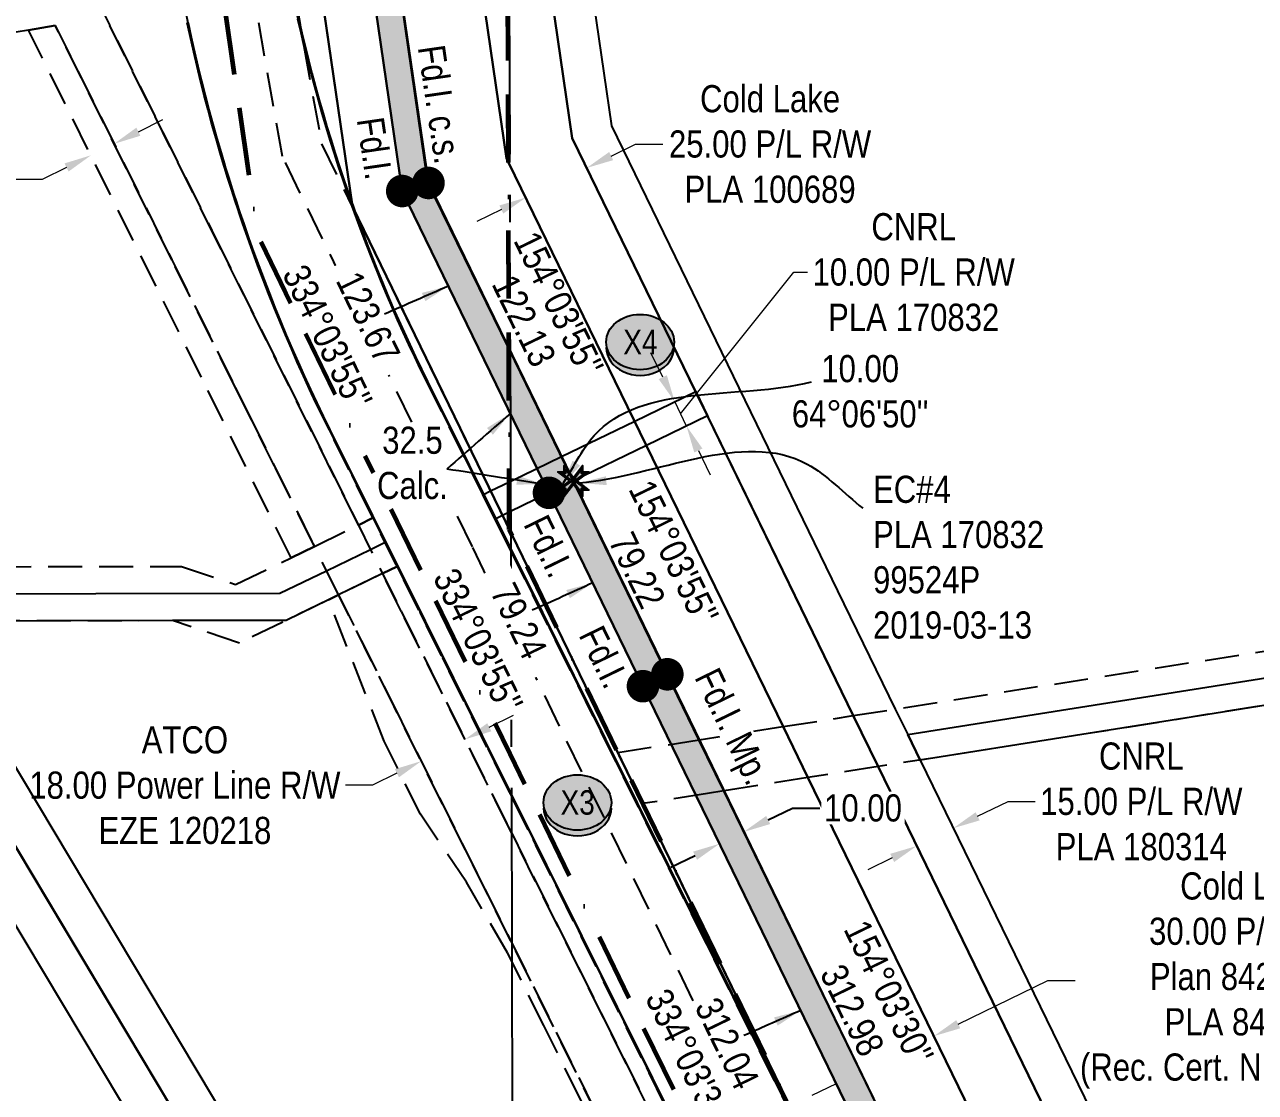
# Model space of a CAD drawing. Extents: x 506429 to 517084, y 6049655 to 6059669.
# Drawn here: x 512757.6 to 513210.8, y 6050886.6 to 6051279.8 of the extents above; entities that cross this region are included whole.
import ezdxf
from ezdxf.enums import TextEntityAlignment as Align

# ---------------------------------------------------------------- set-up
doc = ezdxf.new("R2010")
doc.units = 0
doc.header["$LTSCALE"] = 5
doc.header["$PDSIZE"] = 0.5
for name, pattern in [('BORDER', [17.5, 5, -2.5, 5, -2.5, 0, -2.5]), ('foc-ACCESSROAD', [3.75, 2.5, -1.25]), ('foc-FLOWLINE', [3.75, 2.5, -1.25]), ('foc-QUARTERLINE', [33, 25, -3, 2, -3])]:
    doc.linetypes.add(name, pattern=pattern)
doc.layers.get('Defpoints').update_dxf_attribs({"color": 9})
doc.layers.add('AS-BOUNDARY', color=7, linetype='BORDER', lineweight=60, true_color=0xcc33ff)
for name, color, linetype in [('C-RW', 13, 'Continuous'), ('F-AR', 190, 'foc-ACCESSROAD'), ('F-EZE', 190, 'foc-FLOWLINE'), ('F-RW', 190, 'Continuous'), ('F-VCE', 190, 'foc-FLOWLINE'), ('L-BD', 7, 'Continuous'), ('L-BD1', 253, 'Continuous'), ('L-MON', 1, 'Continuous'), ('L-SECQ', 8, 'foc-QUARTERLINE'), ('L-TITLEDB', 4, 'Continuous'), ('L-TITLEDB-T', 4, 'Continuous'), ('P-CROSSINGS', 250, 'Continuous'), ('P-IOP1-H', 21, 'Continuous'), ('P-PROPOSED', 10, 'Continuous'), ('P-PROPOSED-H', 21, 'Continuous'), ('P-TXT', 4, 'Continuous')]:
    doc.layers.add(name, color=color, linetype=linetype)
doc.layers.add('F-RW-T', color=190, linetype='Continuous', lineweight=9)
doc.layers.add('Z-POINTNUMBER', color=215, linetype='Continuous', plot=False)
doc.styles.add('80CG', font='ARIALN.TTF', dxfattribs={"height": 10})
doc.styles.add('80L', font='ARIALN.TTF', dxfattribs={"height": 10})
doc.styles.add('Crossing', font='ARIALN.TTF', dxfattribs={"height": 10})
doc.dimstyles.new('Compass 5 000', dxfattribs={"dimscale": 5, "dimtxt": 9, "dimasz": 2, "dimexe": 0.2, "dimexo": 0.0625, "dimgap": 0.5, "dimtad": 0, "dimtih": 1, "dimtoh": 1, "dimzin": 0, "dimdsep": 46, "dimtxsty": '80CG', "dimcen": 0.1, "dimse1": 1, "dimse2": 1, "dimclrd": 256, "dimclrt": 256, "dimaunit": 1, "dimadec": 4, "dimazin": 0, "dimtfac": 0.06, "dimtofl": 0, "dimtmove": 0, "dimatfit": 1, "dimfxl": 0.2, "dimtolj": 1, "dimtzin": 0, "dimlwd": -1, "dimarcsym": 0})

# ---------------------------------------------------------------- blocks, each defined once
blk = doc.blocks.new('fdia')
at = {"color": 255, "const_width": 1}
blk.add_lwpolyline([(-0.5, 0, 1), (0.5, 0, 1)], format="xyb", close=True, dxfattribs=at)
blk = doc.blocks.new('Fdiaa')
blk.add_blockref('fdia', (0, 0))
blk = doc.blocks.new('fdib')
at = {"color": 1, "const_width": 1.6}
blk.add_lwpolyline([(-0.4, 0, 1), (0.4, 0, 1)], format="xyb", close=True, dxfattribs=at)
at = {"color": 1}
blk.add_circle((0, 0), 0.8, dxfattribs=at)
blk = doc.blocks.new('Fdibb')
blk.add_blockref('fdib', (0, 0))
blk = doc.blocks.new('fdicc')
for name in ['Fdibb', 'Fdiaa']:
    blk.add_blockref(name, (0, 0))
blk = doc.blocks.new('FDI')
blk.add_blockref('fdicc', (0, 0))
blk = doc.blocks.new('*D896')
at = {"layer": 'Defpoints', "color": 0, "transparency": 16777216}
for p in [(512907.55, 6051041.08), (512891.45, 6051033.07), (512903.63, 6051008.59)]:
    blk.add_point(p, dxfattribs=at)
at = {"layer": 'F-RW-T', "transparency": 16777216}
for p, q in [((512928.68, 6051021.06), (512937.63, 6051025.51)), ((512894.68, 6051004.13), (512885.72, 6050999.68)), ((512885.72, 6050999.68), (512875.72, 6050999.68))]:
    blk.add_line(p, q, dxfattribs=at)
for points in [[(512927.94, 6051022.55), (512929.42, 6051019.56), (512919.73, 6051016.6)], [(512893.93, 6051005.63), (512895.42, 6051002.64), (512903.63, 6051008.59)]]:
    blk.add_solid(points, dxfattribs=at)
at = {"layer": 'F-RW-T', "transparency": 16777216, "insert": (512816.58, 6050999.68), "char_height": 10, "attachment_point": 5, "style": '80CG'}
blk.add_mtext('\\A1;ATCO\\P18.00 Power Line R/W\\PEZE 120218', dxfattribs=at)
blk = doc.blocks.new('*D902')
at = {"layer": 'Defpoints', "color": 0, "transparency": 16777216}
for p in [(513073.77, 6050810.92), (513091.79, 6050773.93), (513078.32, 6050767.37)]:
    blk.add_point(p, dxfattribs=at)
at = {"layer": 'F-RW-T', "transparency": 16777216}
for p, q in [((513082.76, 6050815.3), (513164.5, 6050855.11)), ((513164.5, 6050855.11), (513174.5, 6050855.11)), ((513051.31, 6050799.98), (513042.32, 6050795.61))]:
    blk.add_line(p, q, dxfattribs=at)
for points in [[(513082.03, 6050816.8), (513083.49, 6050813.8), (513073.77, 6050810.92)], [(513050.58, 6050801.48), (513052.04, 6050798.49), (513060.3, 6050804.36)]]:
    blk.add_solid(points, dxfattribs=at)
at = {"layer": 'F-RW-T', "transparency": 16777216, "insert": (513233.64, 6050855.11), "char_height": 10, "attachment_point": 5, "style": '80CG'}
blk.add_mtext('\\A1;ATCO\\P15.00 Power Line R/W\\PEZE 960063', dxfattribs=at)
blk = doc.blocks.new('*D909')
at = {"layer": 'Defpoints', "color": 0, "transparency": 16777216}
for p in [(512964.57, 6051226.99), (512973.04, 6051209.57), (512950.59, 6051198.65)]:
    blk.add_point(p, dxfattribs=at)
at = {"layer": 'F-RW-T', "transparency": 16777216}
for p, q in [((512973.56, 6051231.36), (512982.55, 6051235.74)), ((512982.55, 6051235.74), (512992.55, 6051235.74)), ((512933.12, 6051211.68), (512924.13, 6051207.31))]:
    blk.add_line(p, q, dxfattribs=at)
for points in [[(512972.83, 6051232.86), (512974.29, 6051229.86), (512964.57, 6051226.99)], [(512932.39, 6051213.18), (512933.85, 6051210.19), (512942.11, 6051216.06)]]:
    blk.add_solid(points, dxfattribs=at)
at = {"layer": 'F-RW-T', "transparency": 16777216, "insert": (513032.09, 6051235.74), "char_height": 10, "attachment_point": 5, "style": '80CG'}
blk.add_mtext('\\A1;Cold Lake\\P25.00 P/L R/W\\PPLA 100689', dxfattribs=at)
blk = doc.blocks.new('*D915')
at = {"layer": 'Defpoints', "color": 0, "transparency": 16777216}
for p in [(513087.84, 6050916.69), (513092.39, 6050907.34), (513060.88, 6050903.56)]:
    blk.add_point(p, dxfattribs=at)
at = {"layer": 'F-RW-T', "transparency": 16777216}
for p, q in [((513101.38, 6050911.72), (513134.39, 6050927.79)), ((513134.39, 6050927.79), (513144.39, 6050927.79)), ((513056.44, 6050889.83), (513047.45, 6050885.46))]:
    blk.add_line(p, q, dxfattribs=at)
for points in [[(513100.65, 6050913.21), (513102.11, 6050910.22), (513092.39, 6050907.34)], [(513055.71, 6050891.33), (513057.17, 6050888.33), (513065.43, 6050894.21)]]:
    blk.add_solid(points, dxfattribs=at)
at = {"layer": 'F-RW-T', "transparency": 16777216, "insert": (513208.9, 6050927.79), "char_height": 10, "attachment_point": 5, "style": '80CG'}
blk.add_mtext('\\A1;Cold Lake\\P30.00 P/L R/W\\PPlan 842 2500 \\PPLA 840514\\P(Rec. Cert. NES-91-150)', dxfattribs=at)
blk = doc.blocks.new('*D925')
at = {"layer": 'Defpoints', "color": 0, "transparency": 16777216}
for p in [(513036.6, 6051113.22), (513023.12, 6051106.66), (513099.53, 6050983.89)]:
    blk.add_point(p, dxfattribs=at)
at = {"layer": 'F-RW-T', "transparency": 16777216}
for p, q in [((513108.52, 6050988.27), (513119.71, 6050993.71)), ((513119.71, 6050993.71), (513129.71, 6050993.71)), ((513077.06, 6050972.96), (513068.07, 6050968.58))]:
    blk.add_line(p, q, dxfattribs=at)
for points in [[(513107.79, 6050989.76), (513109.25, 6050986.77), (513099.53, 6050983.89)], [(513076.33, 6050974.46), (513077.79, 6050971.46), (513086.05, 6050977.33)]]:
    blk.add_solid(points, dxfattribs=at)
at = {"layer": 'F-RW-T', "transparency": 16777216, "insert": (513168.79, 6050993.71), "char_height": 10, "attachment_point": 5, "style": '80CG'}
blk.add_mtext('\\A1;CNRL\\P15.00 P/L R/W\\PPLA 180314', dxfattribs=at)
blk = doc.blocks.new('*D944')
at = {"layer": 'Defpoints', "color": 0, "transparency": 16777216}
for p in [(512994.47, 6051139.75), (512996.95, 6051140.95), (512998.84, 6051130.76)]:
    blk.add_point(p, dxfattribs=at)
at = {"layer": 'F-RW-T', "transparency": 16777216}
for p, q in [((512999.13, 6051136.45), (513040.88, 6051188.6)), ((513040.88, 6051188.6), (513045.88, 6051188.6)), ((512992.58, 6051149.94), (512988.21, 6051158.94)), ((513001.31, 6051131.96), (512996.95, 6051140.95)), ((513005.67, 6051122.96), (513010.04, 6051113.97))]:
    blk.add_line(p, q, dxfattribs=at)
for points in [[(512994.08, 6051150.67), (512991.08, 6051149.22), (512996.95, 6051140.95)], [(513007.17, 6051123.69), (513004.17, 6051122.24), (513001.31, 6051131.96)]]:
    blk.add_solid(points, dxfattribs=at)
at = {"layer": 'F-RW-T', "transparency": 16777216, "insert": (513084.97, 6051188.6), "char_height": 10, "attachment_point": 5, "style": '80CG'}
blk.add_mtext('\\A1;CNRL\\P10.00 P/L R/W\\PPLA 170832', dxfattribs=at)
blk = doc.blocks.new('*D947')
at = {"layer": 'Defpoints', "color": 0, "transparency": 16777216}
for p in [(512781.98, 6051231.63), (512803.48, 6051209.82), (512794.95, 6051205.58)]:
    blk.add_point(p, dxfattribs=at)
at = {"layer": 'F-RW-T', "transparency": 16777216}
for p, q in [((512799.46, 6051240.33), (512808.42, 6051244.79)), ((512773.03, 6051227.17), (512764.07, 6051222.72)), ((512764.07, 6051222.72), (512754.07, 6051222.72))]:
    blk.add_line(p, q, dxfattribs=at)
for points in [[(512798.72, 6051241.82), (512800.21, 6051238.84), (512790.51, 6051235.88)], [(512772.28, 6051228.67), (512773.77, 6051225.68), (512781.98, 6051231.63)]]:
    blk.add_solid(points, dxfattribs=at)
at = {"layer": 'F-RW-T', "transparency": 16777216, "insert": (512689.23, 6051222.72), "char_height": 10, "attachment_point": 5, "style": '80CG'}
blk.add_mtext('\\A1;ATCO\\P10.00 Vegetation Control\\PVCE 120039', dxfattribs=at)
blk = doc.blocks.new('*D948')
at = {"layer": 'Defpoints', "color": 0, "transparency": 16777216}
for p in [(512853.27, 6051307.6), (512813.9, 6051300.56), (512814.41, 6051297.72)]:
    blk.add_point(p, dxfattribs=at)
at = {"layer": 'L-TITLEDB-T', "transparency": 16777216}
for p, q in [((512863.63, 6051306.52), (512873.47, 6051308.28)), ((512804.57, 6051295.95), (512730.95, 6051282.79))]:
    blk.add_line(p, q, dxfattribs=at)
for points in [[(512863.33, 6051308.16), (512863.92, 6051304.88), (512853.78, 6051304.76)], [(512804.28, 6051297.6), (512804.86, 6051294.31), (512814.41, 6051297.72)]]:
    blk.add_solid(points, dxfattribs=at)
at = {"layer": 'L-TITLEDB-T', "transparency": 16777216, "insert": (512692.22, 6051282.79), "char_height": 10, "attachment_point": 5, "style": '80CG'}
blk.add_mtext('\\A1;\\P40.00 Road\\PPlan 052 0027', dxfattribs=at)
blk = doc.blocks.new('TEMP')
h = blk.add_hatch(color=255)
h.dxf.hatch_style = 1
h.paths.add_polyline_path([(0, 0.251), (-0.666, 1.152), (-0.666, 0.666), (-1.152, 0.666), (-0.251, 0), (-1.152, -0.666), (-0.666, -0.666), (-0.666, -1.152), (0, -0.251), (0.666, -1.152), (0.666, -0.666), (1.152, -0.666), (0.251, 0), (1.152, 0.666), (0.666, 0.666), (0.666, 1.152)])
h.paths.add_polyline_path([(0.566, 0.849), (0.566, 0.566), (0.849, 0.566), (0.083, 0), (0.849, -0.566), (0.566, -0.566), (0.566, -0.849), (0, -0.083), (-0.566, -0.849), (-0.566, -0.566), (-0.849, -0.566), (-0.083, 0), (-0.849, 0.566), (-0.566, 0.566), (-0.566, 0.849), (0, 0.083)], flags=16)
h = blk.add_hatch(color=1)
h.dxf.hatch_style = 1
h.paths.add_polyline_path([(0, 0.083), (-0.566, 0.849), (-0.566, 0.566), (-0.849, 0.566), (-0.083, 0), (-0.849, -0.566), (-0.566, -0.566), (-0.566, -0.849), (0, -0.083), (0.566, -0.849), (0.566, -0.566), (0.849, -0.566), (0.083, 0), (0.849, 0.566), (0.566, 0.566), (0.566, 0.849)])
at = {"color": 1}
for p, q in [((-0.083, 0), (0.083, 0)), ((0, 0.083), (0, -0.083))]:
    blk.add_line(p, q, dxfattribs=at)
at = {"color": 255, "flags": 128}
blk.add_lwpolyline([(-0.251, 0), (-1.152, 0.666), (-0.666, 0.666), (-0.666, 1.152), (0, 0.251), (0.666, 1.152), (0.666, 0.666), (1.152, 0.666), (0.251, 0), (1.152, -0.666), (0.666, -0.666), (0.666, -1.152), (0, -0.251), (-0.666, -1.152), (-0.666, -0.666), (-1.152, -0.666)], close=True, dxfattribs=at)
at = {"color": 1, "flags": 128}
blk.add_lwpolyline([(-0.083, 0), (-0.849, 0.566), (-0.566, 0.566), (-0.566, 0.849), (0, 0.083), (0.566, 0.849), (0.566, 0.566), (0.849, 0.566), (0.083, 0), (0.849, -0.566), (0.566, -0.566), (0.566, -0.849), (0, -0.083), (-0.566, -0.849), (-0.566, -0.566), (-0.849, -0.566)], close=True, dxfattribs=at)
blk = doc.blocks.new('*D1046')
at = {"layer": 'Defpoints', "color": 0, "transparency": 16777216}
for p in [(513013.46, 6050978.17), (513032, 6050962.86), (513023.06, 6050958.5)]:
    blk.add_point(p, dxfattribs=at)
at = {"layer": 'P-TXT', "transparency": 16777216}
for p, q in [((513031.39, 6050986.92), (513040.37, 6050991.3)), ((513040.37, 6050991.3), (513050.37, 6050991.3)), ((513004.47, 6050973.78), (512995.49, 6050969.4))]:
    blk.add_line(p, q, dxfattribs=at)
for points in [[(513030.66, 6050988.42), (513032.12, 6050985.42), (513022.4, 6050982.53)], [(513003.74, 6050975.28), (513005.2, 6050972.29), (513013.46, 6050978.17)]]:
    blk.add_solid(points, dxfattribs=at)
at = {"layer": 'P-TXT', "transparency": 16777216, "insert": (513066.31, 6050991.3), "char_height": 10, "attachment_point": 5, "style": '80CG', "bg_fill": 3, "box_fill_scale": 1.1, "bg_fill_color": 256, "bg_fill_true_color": 13158600, "bg_fill_transparency": 0}
blk.add_mtext('\\A1;10.00', dxfattribs=at)
blk = doc.blocks.new('xing2')
h = blk.add_hatch(color=50)
h.dxf.hatch_style = 1
edge = h.paths.add_edge_path()
edge.add_ellipse((0, 0), major_axis=(-12.5, 0), ratio=0.816297, start_angle=0, end_angle=360)
h = blk.add_hatch(color=250)
h.dxf.hatch_style = 1
edge = h.paths.add_edge_path()
edge.add_ellipse((0, -2.05), major_axis=(-12.5, 0), ratio=0.816297, start_angle=0, end_angle=180)
edge.add_line((12.5, -2.05), (12.5, 0))
edge.add_ellipse((0, 0), major_axis=(-12.5, 0), ratio=0.816297, start_angle=0, end_angle=180, ccw=False)
edge.add_line((-12.5, 0), (-12.5, -2.05))
at = {"color": 250}
blk.add_ellipse((0, 0), major_axis=(-12.5, 0), ratio=0.816297, dxfattribs=at)
blk.add_ellipse((0, -2.05), major_axis=(-12.5, 0), ratio=0.816297, start_param=0, end_param=3.141593, dxfattribs=at)
at = {"color": 250, "style": 'Crossing'}
blk.add_attdef('CROSSING', text='', height=9, dxfattribs=at).set_placement((0.09, 0.02), align=Align.MIDDLE_CENTER)
at = {"color": 250, "style": 'Crossing', "flags": 1}
for tag, p in [('OWNER', (0.09, -12.49)), ('DESCRIPTION', (0.09, -25.77)), ('LOCATION', (0.09, -39.3)), ('DWG_REF', (0.09, -52.84))]:
    blk.add_attdef(tag, text='', height=9, dxfattribs=at).set_placement(p, align=Align.MIDDLE_CENTER)

msp = doc.modelspace()

# ---------------------------------------------------------------- hatches: boundary and pattern name
at = {"layer": 'P-IOP1-H'}
h = msp.add_hatch(color=256, dxfattribs=at)
h.dxf.hatch_style = 1
h.paths.add_polyline_path([(512883.238, 6051379.835), (512873.141, 6051379.834), (512896.621, 6051218.484), (512936.439, 6051136.613), (512936.378, 6051159.576), (512906.284, 6051221.457)])
h = msp.add_hatch(color=256, dxfattribs=at)
h.dxf.hatch_style = 1
h.paths.add_polyline_path([(512994.256, 6051040.563), (512959.642, 6051111.738), (512936.378, 6051159.576), (512936.439, 6051136.613), (512950.658, 6051107.376), (512985.27, 6051036.179), (513121.643, 6050755.862), (513171.466, 6050574.725), (513181.824, 6050574.749), (513133.958, 6050748.933), (513135.876, 6050749.648), (513131.039, 6050759.395)])
at = {"layer": 'P-PROPOSED-H'}
h = msp.add_hatch(color=256, dxfattribs=at)
h.dxf.hatch_style = 1
h.paths.add_polyline_path([(513200.765, 6050369.721), (513204.489, 6050432.588), (513207.816, 6050487.96), (513181.823, 6050574.751), (513133.958, 6050748.933), (513135.876, 6050749.648), (513131.039, 6050759.395), (512994.256, 6051040.563), (512959.642, 6051111.738), (512906.284, 6051221.457), (512873.349, 6051447.791), (512873.812, 6051458.346), (512903.802, 6051636.826), (512918.688, 6051681.961), (512940.066, 6051806.788), (513002.694, 6052170.762), (513004.638, 6052182.216), (513000.423, 6052182.208), (512993.756, 6052182.183), (512992.767, 6052172.077), (512930.212, 6051808.476), (512908.969, 6051684.378), (512894.078, 6051639.256), (512862.261, 6051454.435), (512863.462, 6051446.344), (512896.621, 6051218.484), (512950.658, 6051107.376), (512985.27, 6051036.179), (513121.643, 6050755.862), (513171.467, 6050574.72), (513195.726, 6050486.673), (513197.742, 6050486.877), (513194.546, 6050433.204), (513190.786, 6050370.312)])

# ---------------------------------------------------------------- linework, layer by layer
at = {"layer": 'AS-BOUNDARY', "flags": 128}
for points in [[(513103.125, 6050624.134), (513116.709, 6050574.853), (513153.993, 6050574.932), (513108.644, 6050739.452), (512968.161, 6051027.912), (512936.048, 6051093.893), (512935.312, 6051378.16), (513738.649, 6051379.718), (513758.746, 6051379.781), (513838.382, 6051380.031)], [(512831.152, 6051286.189), (512843.409, 6051202.049), (512885.916, 6051114.712)], [(512892.409, 6051101.372), (512936.262, 6051011.271), (513074.854, 6050726.692), (513086.969, 6050682.744)]]:
    msp.add_lwpolyline(points, dxfattribs=at)
at = {"layer": 'C-RW'}
for p, q in [((512873.349, 6051447.791), (512906.284, 6051221.457)), ((512878.262, 6051212.833), (512844.677, 6051443.639)), ((512906.284, 6051221.457), (512994.256, 6051040.563)), ((512968.204, 6051027.889), (512878.262, 6051212.833)), ((512994.256, 6051040.563), (513131.039, 6050759.395)), ((513108.678, 6050739.135), (512968.204, 6051027.889))]:
    msp.add_line(p, q, dxfattribs=at)
at = {"layer": 'C-RW', "flags": 128}
msp.add_lwpolyline([(512877.22, 6051641.402), (512845.728, 6051458.462), (512845.595, 6051457.501, 0.0058778), (512844.677, 6051443.639), (512878.262, 6051212.833), (512968.204, 6051027.889), (513108.678, 6050739.135), (513155.482, 6050568.925), (513178.608, 6050484.876)], format="xyb", dxfattribs=at)
msp.add_lwpolyline([(513195.726, 6050486.673), (513171.467, 6050574.72), (513121.643, 6050755.862), (512985.27, 6051036.179), (512950.658, 6051107.376), (512896.621, 6051218.484), (512863.462, 6051446.344), (512862.261, 6051454.435), (512894.078, 6051639.256)], dxfattribs=at)
at = {"layer": 'F-AR'}
for points in [[(513001.493, 6050865.794), (512936.415, 6050996.526), (512936.186, 6050996.986), (512894.308, 6051081.131), (512885.406, 6051099.018), (512869.657, 6051130.664), (512867.236, 6051135.583), (512864.859, 6051140.523), (512862.525, 6051145.482), (512860.234, 6051150.463), (512857.986, 6051155.463), (512855.781, 6051160.483), (512853.621, 6051165.52), (512851.504, 6051170.578), (512849.432, 6051175.653), (512847.403, 6051180.746), (512845.419, 6051185.856), (512843.479, 6051190.983), (512841.584, 6051196.127), (512839.734, 6051201.288), (512837.948, 6051206.408), (512836.562, 6051210.502), (512836.173, 6051211.66), (512835.116, 6051214.858), (512834.454, 6051216.862), (512833.7, 6051219.221), (512832.784, 6051222.083), (512832.315, 6051223.595), (512831.162, 6051227.322), (512830.962, 6051227.979), (512829.585, 6051232.552), (512828.047, 6051237.833), (512826.559, 6051243.109), (512825.118, 6051248.398), (512823.722, 6051253.699), (512822.373, 6051259.013), (512821.07, 6051264.337), (512819.813, 6051269.673), (512818.603, 6051275.02), (512817.439, 6051280.377)], [(512858.074, 6051281.828), (512859.224, 6051276.832), (512860.426, 6051271.85), (512861.653, 6051266.869), (512862.932, 6051261.905), (512864.254, 6051256.95), (512865.619, 6051252.008), (512867.028, 6051247.078), (512868.478, 6051242.16), (512869.972, 6051237.255), (512871.508, 6051232.364), (512873.086, 6051227.486), (512874.706, 6051222.621), (512876.37, 6051217.771), (512878.074, 6051212.935), (512879.775, 6051208.226), (512881.516, 6051203.531), (512883.297, 6051198.851), (512885.118, 6051194.187), (512886.977, 6051189.538), (512888.877, 6051184.905), (512890.816, 6051180.289), (512892.793, 6051175.688), (512894.809, 6051171.105), (512896.864, 6051166.538), (512898.958, 6051161.99), (512901.09, 6051157.46), (512903.261, 6051152.947), (512905.469, 6051148.454), (512936.173, 6051086.753), (513040.743, 6050876.621)]]:
    msp.add_lwpolyline(points, dxfattribs=at)
for points in [[(513009.025, 6050996.706), (512985.133, 6050992.939), (512975.985, 6051011.725), (513005.913, 6051016.442), (513036.894, 6051021.302), (513062.701, 6051025.351), (513258.733, 6051056.107), (513550.468, 6051102.266), (513580.407, 6051107.003), (513580.477, 6051086.786), (513410.884, 6051059.952), (513261.611, 6051036.696), (513249.186, 6051034.741), (513149.196, 6051018.702), (513071.85, 6051006.562), (513046.043, 6051002.514), (513015.056, 6050997.652), (513009.025, 6050996.706)], [(512889.36, 6051077.619), (512873.184, 6051069.764), (512869.519, 6051067.984), (512836.631, 6051052.012), (512812.066, 6051060.322), (512721.921, 6051060.15), (512704.504, 6051060.113), (512687.109, 6051060.084), (512682.221, 6051060.075), (512667.266, 6051045.061), (512667.195, 6051080.027), (512675.174, 6051080.042), (512692.57, 6051080.071), (512709.986, 6051080.108), (512815.336, 6051080.308), (512835.272, 6051073.563), (512855.699, 6051083.484), (512864.281, 6051087.652), (512880.458, 6051095.508), (512885.85, 6051098.126), (512894.308, 6051081.131), (512894.752, 6051080.238), (512889.36, 6051077.619)]]:
    msp.add_lwpolyline(points, close=True, dxfattribs=at)
at = {"layer": 'F-EZE'}
for points in [[(512933.798, 6051972.05), (512845.421, 6051457.939), (512843.774, 6051448.359), (512843.8, 6051428.501), (512843.703, 6051423.47), (512843.631, 6051418.438), (512843.595, 6051413.405), (512843.593, 6051408.373), (512843.618, 6051403.34), (512843.281, 6051378.101), (512843.217, 6051368.964), (512847.098, 6051347.535), (512860.426, 6051271.85), (512866.913, 6051235.872), (512878.074, 6051212.935), (512935.923, 6051094.05), (512936.155, 6051093.558), (512968.032, 6051028.056), (512975.985, 6051011.725), (512985.133, 6050992.939), (513108.559, 6050739.492)], [(512977.392, 6050860.378), (512936.56, 6050942.421), (512893.644, 6051028.653), (512872.746, 6051070.644), (512863.829, 6051088.56), (512849.438, 6051117.476), (512840.737, 6051134.959), (512835.244, 6051145.997), (512811.803, 6051193.097), (512768.858, 6051279.385), (512759.034, 6051277.733), (512749.861, 6051276.19), (512747.167, 6051293.968), (512751.127, 6051294.886), (512751.768, 6051294.983), (512763.201, 6051296.716), (512766.163, 6051297.164), (512779.282, 6051377.972), (512790.93, 6051449.725), (512795.177, 6051475.884), (512854.048, 6051838.519)], [(512900.11, 6051133.4), (512852.526, 6051231.192), (512840.546, 6051298.477)], [(512783.327, 6051290.672), (512827.901, 6051201.11), (512880.015, 6051096.396), (512888.888, 6051078.568), (512896.211, 6051063.856), (512936.452, 6050983), (512995.876, 6050863.598)], [(513003.804, 6050920.378), (512954.559, 6051021.497), (512936.247, 6051059.134), (512922.448, 6051087.493), (512914.795, 6051103.221)]]:
    msp.add_lwpolyline(points, dxfattribs=at)
at = {"layer": 'F-RW'}
for points in [[(513198.472, 6050551.299), (513181.805, 6050575.029), (513133.857, 6050749.162), (513130.97, 6050759.648), (513015.056, 6050997.652), (513005.909, 6051016.441), (512994.076, 6051040.731), (512935.976, 6051160.277), (512935.763, 6051160.709), (512906.09, 6051221.563), (512883.292, 6051378.182), (512873.101, 6051447.993), (512872.172, 6051454.377), (512903.525, 6051636.877)], [(513218.382, 6050575.112), (513209.323, 6050588.012), (513159.132, 6050770.28), (513046.043, 6051002.513), (513036.894, 6051021.303), (513021.041, 6051053.857), (512935.791, 6051229.052), (512935.599, 6051229.488), (512935.067, 6051230.498), (512913.569, 6051378.245), (512902.518, 6051453.988), (512932.696, 6051629.618)], [(512932.696, 6051629.618), (512902.518, 6051453.988), (512913.569, 6051378.244), (512935.067, 6051230.498), (512935.592, 6051229.504), (512935.791, 6051229.052), (513021.041, 6051053.857), (513036.894, 6051021.303), (513046.043, 6051002.513), (513159.132, 6050770.28), (513209.323, 6050588.012), (513218.382, 6050575.112)], [(513232.251, 6050598.82), (513182.597, 6050779.138), (513071.85, 6051006.562), (513062.701, 6051025.352), (513043.498, 6051064.789), (513008.996, 6051135.691), (513004.624, 6051144.674), (512959.215, 6051237.995), (512938.801, 6051378.295), (512938.271, 6051381.937), (512935.327, 6051402.113), (512927.805, 6051453.668), (512935.075, 6051495.98), (512956.998, 6051623.572)], [(512956.998, 6051623.572), (512935.075, 6051495.98), (512927.805, 6051453.668), (512935.327, 6051402.113), (512938.271, 6051381.937), (512938.801, 6051378.295), (512959.215, 6051237.995), (513043.498, 6051064.789), (513062.701, 6051025.352), (513071.85, 6051006.561), (513182.597, 6050779.138), (513232.251, 6050598.82)], [(512971.58, 6051619.944), (512942.977, 6051453.476), (512953.099, 6051384.097), (512953.94, 6051378.323), (512973.708, 6051242.458), (513056.971, 6051071.347), (513078.185, 6051027.78), (513082.761, 6051018.384), (513087.334, 6051008.993), (513196.676, 6050784.453), (513246.008, 6050605.305)], [(513074.353, 6050441.72), (512999.423, 6050566.965), (512994.851, 6050574.612), (512937.289, 6050670.811), (512704.103, 6051060.757), (512692.171, 6051080.71), (512551.738, 6051315.548), (512523.657, 6051362.507), (512478.405, 6051365.064), (512267.536, 6051376.974), (512133.906, 6051384.537), (512133.875, 6051399.549), (512478.395, 6051380.088), (512523.526, 6051377.467), (512524.627, 6051377.469), (512532.438, 6051377.023), (512569.191, 6051315.56), (512709.603, 6051080.749), (512721.534, 6051060.797), (512937.211, 6050700.124), (513012.283, 6050574.651), (513070.249, 6050477.598)], [(512432.309, 6050675.948), (512518.267, 6050643.187), (512519.787, 6050642.608), (512687.981, 6050595.899), (512689.406, 6050601.055), (512727.974, 6050740.603), (512730.811, 6050750.867), (512835.002, 6050813.14), (512687.234, 6051060.085), (512704.651, 6051060.113), (512855.4, 6050807.874), (512743.654, 6050741.086), (512742.413, 6050736.595), (512703.845, 6050597.047), (512703.845, 6050597.047), (512698.475, 6050577.618), (512697.699, 6050577.833), (512515.115, 6050628.481), (512514.296, 6050628.834), (512427.911, 6050661.706)]]:
    msp.add_lwpolyline(points, dxfattribs=at)
for points in [[(512933.553, 6051099.078), (512930.786, 6051097.735), (512926.335, 6051106.679), (512929.182, 6051108.061), (512936.171, 6051111.452), (512955.275, 6051120.723), (512982.219, 6051133.798), (513004.688, 6051144.702), (513009.06, 6051135.718), (512986.59, 6051124.814), (512959.642, 6051111.738), (512936.2, 6051100.363), (512933.553, 6051099.078)], [(513149.194, 6051018.745), (513087.335, 6051008.993), (513082.761, 6051018.385), (513249.524, 6051044.796), (513304.612, 6051046.208), (513377.441, 6051064.837), (513379.461, 6051065.153), (513409.412, 6051069.86), (513580.443, 6051096.656), (513580.477, 6051086.786), (513428.395, 6051062.722), (513410.909, 6051059.965), (513381.014, 6051055.294), (513305.988, 6051036.247), (513249.186, 6051034.741), (513192.538, 6051025.654), (513149.194, 6051018.745)], [(512889.36, 6051077.619), (512873.184, 6051069.764), (512869.519, 6051067.984), (512853.905, 6051060.401), (512812.066, 6051060.321), (512721.921, 6051060.15), (512704.533, 6051060.104), (512687.208, 6051060.085), (512682.221, 6051060.075), (512667.236, 6051060.047), (512667.215, 6051070.037), (512698.518, 6051070.096), (512715.954, 6051070.129), (512851.599, 6051070.387), (512868.733, 6051078.708), (512884.909, 6051086.563), (512890.302, 6051089.182), (512894.308, 6051081.131), (512894.752, 6051080.238), (512889.36, 6051077.619)]]:
    msp.add_lwpolyline(points, close=True, dxfattribs=at)
at = {"layer": 'F-VCE'}
msp.add_lwpolyline([(512817.475, 6051280.4), (512818.636, 6051275.042), (512819.834, 6051269.687), (512820.928, 6051264.938), (512821.073, 6051264.339), (512822.396, 6051259.031), (512823.756, 6051253.725), (512825.152, 6051248.424), (512826.583, 6051243.127), (512828.05, 6051237.835), (512828.215, 6051237.253), (512829.604, 6051232.57), (512830.991, 6051228.006), (512831.192, 6051227.349), (512832.347, 6051223.625), (512832.816, 6051222.113), (512833.728, 6051219.247), (512834.479, 6051216.885), (512835.134, 6051214.874), (512836.18, 6051211.666), (512836.564, 6051210.503), (512836.753, 6051209.932), (512837.962, 6051206.423), (512839.761, 6051201.317), (512841.615, 6051196.16), (512843.505, 6051191.011), (512845.431, 6051185.869), (512846.518, 6051183.021), (512847.412, 6051180.757), (512849.455, 6051175.682), (512851.533, 6051170.614), (512853.647, 6051165.553), (512855.796, 6051160.501), (512857.493, 6051156.581), (512857.991, 6051155.469), (512860.262, 6051150.502), (512862.57, 6051145.546), (512864.909, 6051140.592), (512867.272, 6051135.633), (512869.657, 6051130.664), (512885.406, 6051099.018), (512885.85, 6051098.126), (512885.85, 6051098.126), (512880.458, 6051095.508), (512880.015, 6051096.397), (512827.901, 6051201.11), (512783.327, 6051290.672)], dxfattribs=at)
for points in [[(512864.281, 6051087.652), (512855.699, 6051083.484), (512822.651, 6051149.908), (512759.034, 6051277.733), (512768.858, 6051279.385), (512811.803, 6051193.097), (512835.244, 6051145.997), (512840.737, 6051134.959), (512849.438, 6051117.476), (512863.822, 6051088.575), (512864.281, 6051087.652)], [(513001.488, 6050865.797), (512995.877, 6050863.598), (512936.452, 6050983), (512896.211, 6051063.856), (512889.36, 6051077.619), (512894.752, 6051080.238), (512936.186, 6050996.986), (512936.415, 6050996.527), (513001.488, 6050865.797)], [(512983.11, 6050848.889), (512998.376, 6050797.832), (512985.185, 6050831.468), (512980.348, 6050847.797), (512975.466, 6050857.508), (512962.106, 6050884.353), (512948.746, 6050911.197), (512936.578, 6050935.646), (512935.386, 6050938.04), (512920.236, 6050963.995), (512903.297, 6050989.057), (512889.937, 6051015.902), (512869.519, 6051067.984), (512873.184, 6051069.764), (512893.644, 6051028.653), (512936.56, 6050942.421), (512977.392, 6050860.378), (512983.11, 6050848.889)]]:
    msp.add_lwpolyline(points, close=True, dxfattribs=at)
at = {"layer": 'L-SECQ'}
for p, q in [((512933.654, 6052182.049), (512936.299, 6051189.155)), ((512936.366, 6051163.804), (512937.937, 6050574.182))]:
    msp.add_line(p, q, dxfattribs=at)
at = {"layer": 'L-TITLEDB'}
for points in [[(513001.911, 6050865.75), (512936.833, 6050996.483), (512936.604, 6050996.942), (512894.726, 6051081.087), (512885.823, 6051098.974), (512870.074, 6051130.621), (512867.654, 6051135.54), (512865.276, 6051140.479), (512862.942, 6051145.439), (512860.651, 6051150.42), (512858.403, 6051155.42), (512856.199, 6051160.44), (512854.038, 6051165.477), (512851.921, 6051170.535), (512849.849, 6051175.61), (512847.821, 6051180.703), (512845.837, 6051185.813), (512843.896, 6051190.94), (512842.001, 6051196.084), (512840.152, 6051201.245), (512838.365, 6051206.365), (512836.98, 6051210.458), (512836.591, 6051211.617), (512835.533, 6051214.814), (512834.871, 6051216.819), (512834.117, 6051219.177), (512833.201, 6051222.039), (512832.733, 6051223.552), (512831.58, 6051227.278), (512831.379, 6051227.936), (512830.003, 6051232.509), (512828.464, 6051237.79), (512826.977, 6051243.065), (512825.535, 6051248.354), (512824.14, 6051253.656), (512822.79, 6051258.97), (512821.487, 6051264.294), (512820.231, 6051269.63), (512819.02, 6051274.977), (512817.856, 6051280.334)], [(512858.491, 6051281.785), (512859.641, 6051276.788), (512860.843, 6051271.806), (512862.07, 6051266.826), (512863.349, 6051261.861), (512864.672, 6051256.907), (512866.037, 6051251.965), (512867.445, 6051247.034), (512868.895, 6051242.117), (512870.389, 6051237.212), (512871.925, 6051232.321), (512873.504, 6051227.442), (512875.124, 6051222.578), (512876.787, 6051217.728), (512878.492, 6051212.892), (512880.193, 6051208.183), (512881.934, 6051203.488), (512883.715, 6051198.808), (512885.535, 6051194.143), (512887.395, 6051189.495), (512889.294, 6051184.861), (512891.233, 6051180.245), (512893.21, 6051175.644), (512895.227, 6051171.061), (512897.281, 6051166.495), (512899.375, 6051161.947), (512901.508, 6051157.417), (512903.678, 6051152.904), (512905.887, 6051148.411), (512936.59, 6051086.709), (513041.16, 6050876.577)]]:
    msp.add_lwpolyline(points, dxfattribs=at)
at = {"layer": 'P-PROPOSED', "flags": 128}
for points in [[(512894.078, 6051639.256), (512862.261, 6051454.435), (512863.462, 6051446.344), (512896.621, 6051218.484), (512950.658, 6051107.376), (512985.27, 6051036.179), (513121.643, 6050755.862), (513171.467, 6050574.72), (513195.726, 6050486.673)], [(513207.816, 6050487.96), (513181.823, 6050574.751), (513133.958, 6050748.933), (513135.876, 6050749.648), (513131.039, 6050759.395), (512994.256, 6051040.563), (512959.642, 6051111.738), (512906.284, 6051221.457), (512873.349, 6051447.791), (512873.812, 6051458.346), (512903.802, 6051636.826)]]:
    msp.add_lwpolyline(points, dxfattribs=at)
at = {"layer": 'Z-POINTNUMBER'}
for p, q in [((512905.649, 6051148.332), (513040.913, 6050876.449)), ((512869.872, 6051130.533), (513005.136, 6050858.65))]:
    msp.add_line(p, q, dxfattribs=at)
for radius in [630.875, 590.915]:
    msp.add_arc((513434.718, 6051411.518), radius, 170.772023, 206.448211, dxfattribs=at)

# ---------------------------------------------------------------- block references
at = {"layer": 'L-MON', "xscale": 4.995052324580578, "yscale": 4.995052324580578, "zscale": 4.995052324580578}
msp.add_blockref('TEMP', (512959.642, 6051111.738), dxfattribs=at)
at = {"layer": 'P-CROSSINGS', "xscale": 0.9990104649161125, "yscale": 0.9990104649161125, "zscale": 0.9990104649161125}
for p, values in [((512984.23, 6051162.872), {'CROSSING': 'X4'}), ((512961.14, 6050993.355), {'CROSSING': 'X3'})]:
    msp.add_blockref('xing2', p, dxfattribs=at).add_auto_attribs(values)

# ---------------------------------------------------------------- texts
at = {"layer": 'L-BD', "style": '80L'}
for s, rotation, p in [("154°03'55''", 295.9345, (512954.3, 6051176.974)), ('122.13', 295.9345, (512941.498, 6051170.748)), ("154°03'55''", 295.9345, (512996.66, 6051085.449)), ('79.22', 295.9345, (512983.184, 6051078.896)), ("154°03'30''", 295.9421, (513075.864, 6050923.424)), ('312.98', 295.9421, (513062.389, 6050916.869))]:
    msp.add_text(s, height=9.9901, rotation=rotation, dxfattribs=at).set_placement(p, align=Align.MIDDLE)
at = {"layer": 'L-BD', "insert": (513065.274, 6051158.1), "char_height": 9.9901, "width": 41.31565, "attachment_point": 2, "style": '80L'}
msp.add_mtext("10.00\\P64°06'50''", dxfattribs=at)
at = {"layer": 'L-BD1', "style": '80L'}
for s, p in [("334°03'30''", (513002.817, 6050898.104)), ('312.04', (513016.293, 6050904.66))]:
    msp.add_text(s, height=9.9901, rotation=295.9429, dxfattribs=at).set_placement(p, align=Align.MIDDLE)
at = {"layer": 'L-BD1', "insert": (512900.385, 6051131.731), "char_height": 9.9901, "width": 22.27671, "attachment_point": 2, "style": '80L'}
msp.add_mtext('32.5\\PCalc.', dxfattribs=at)
at = {"layer": 'L-MON', "insert": (513070.012, 6051113.673), "char_height": 9.9901, "attachment_point": 1, "style": '80L'}
msp.add_mtext_dynamic_manual_height_columns('EC#4\\PPLA 170832\\P99524P\\P2019-03-13', width=83.35063, gutter_width=50, heights=[0], dxfattribs=at)

# ---------------------------------------------------------------- dimensions: what is measured, and where the dimension line sits
at = {"layer": 'F-RW-T'}
for base, p1, p2, angle, text, picture, middle in [((512964.571, 6051226.987), (512950.587, 6051198.647), (512973.044, 6051209.574), 25.94736, 'Cold Lake\\P25.00 P/L R/W\\PPLA 100689', '*D909', (513032.094, 6051235.738)), ((512781.98, 6051231.63), (512803.478, 6051209.825), (512794.945, 6051205.578), 206.45899, 'ATCO\\P10.00 Vegetation Control\\PVCE 120039', '*D947', (512689.231, 6051222.719)), ((513099.528, 6050983.89), (513023.122, 6051106.663), (513036.596, 6051113.219), 25.94761, 'CNRL\\P15.00 P/L R/W\\PPLA 180314', '*D925', (513168.792, 6050993.708)), ((513092.39, 6050907.338), (513060.881, 6050903.56), (513087.837, 6050916.687), 25.96426, 'Cold Lake\\P30.00 P/L R/W\\PPlan 842 2500 \\PPLA 840514\\P(Rec. Cert. NES-91-150)', '*D915', (513208.901, 6050927.791)), ((513073.773, 6050810.923), (513078.32, 6050767.366), (513091.79, 6050773.926), 25.96553, 'ATCO\\P15.00 Power Line R/W\\PEZE 960063', '*D902', (513233.643, 6050855.107))]:
    dim = msp.add_linear_dim(base=base, p1=p1, p2=p2, angle=angle, text=text, dimstyle='Compass 5 000', dxfattribs=at)
    dim.commit()
    dim.dimension.update_dxf_attribs({"geometry": picture, "text_midpoint": middle, "dimtype": 161})
dim = msp.add_linear_dim(base=(512996.946, 6051140.948), p1=(512998.837, 6051130.761), p2=(512994.475, 6051139.749), angle=115.88646, text='CNRL\\P10.00 P/L R/W\\PPLA 170832', dimstyle='Compass 5 000', override={"dimtmove": 1}, dxfattribs=at)
dim.commit()
dim.dimension.update_dxf_attribs({"geometry": '*D944', "text_midpoint": (513048.384, 6051188.6), "dimtype": 161})
at = {"layer": 'L-TITLEDB-T'}
dim = msp.add_linear_dim(base=(512814.412, 6051297.715), p1=(512853.274, 6051307.597), p2=(512813.904, 6051300.556), angle=190.13968, text='\\P40.00 Road\\PPlan 052 0027', dimstyle='Compass 5 000', dxfattribs=at)
dim.commit()
dim.dimension.update_dxf_attribs({"geometry": '*D948', "text_midpoint": (512692.215, 6051282.789), "dimtype": 161})

# ---------------------------------------------------------------- leaders
at = {"layer": 'L-BD', "path_type": 1}
msp.add_leader([(512955.33, 6051109.891), (512967.292, 6051128.46), (513047.278, 6051148.177)], dimstyle='Compass 5 000', override={"dimgap": 0.5, "dimtad": 0}, dxfattribs=at)
at = {"layer": 'L-BD1', "path_type": 1}
msp.add_leader([(512936.439, 6051136.613), (512913.056, 6051116.125)], dimstyle='Compass 5 000', dxfattribs=at)
for points in [[(512948.788, 6051110.486), (512913.056, 6051116.125)], [(513043.362, 6050916.77), (513022.42, 6050907.517)]]:
    msp.add_leader(points, dimstyle='Compass 5 000', override={"dimgap": 0.5, "dimtad": 0}, dxfattribs=at)
at = {"layer": 'L-MON', "path_type": 1}
msp.add_leader([(512961.804, 6051111.022), (513045.754, 6051117.955), (513066.196, 6051101.691)], dimstyle='Compass 5 000', override={"dimgap": 0.5, "dimtad": 0}, dxfattribs=at)

# ---------------------------------------------------------------- next in the draw order: texts
at = {"layer": 'L-BD1', "char_height": 9.9901, "attachment_point": 2, "style": '80L', "bg_fill": 3, "box_fill_scale": 1.1, "bg_fill_color": 256, "bg_fill_transparency": 0}
for s, insert, width, rotation in [("123.67\\P334°03'55'' ", (512888.62, 6051174.156), 42.70798, 295.9355), ("79.24\\P334°03'55'' ", (512944.127, 6051062.382), 40.63779, 295.9261)]:
    msp.add_mtext(s, dxfattribs=dict(at, insert=insert, width=width, rotation=rotation))
at = {"layer": 'L-MON', "char_height": 9.9901, "attachment_point": 1, "style": '80L', "bg_fill": 3, "box_fill_scale": 1.1, "bg_fill_color": 256, "bg_fill_transparency": 0}
for s, width, insert, rotation in [('\\pi1.082;Fd.I. c.s. ', 43.03913, (512912.06, 6051273.917), 278.27888), ('\\pi1.0826;Fd.I. ', 22.04407, (512889.588, 6051247.332), 278.27888), ('\\pi1.0826;Fd.I. ', 22.04407, (512969.917, 6051060.379), 295.95024)]:
    msp.add_mtext_dynamic_manual_height_columns(s, width=width, gutter_width=50, heights=[0], dxfattribs=dict(at, insert=insert, rotation=rotation))

# ---------------------------------------------------------------- next in the draw order: dimensions: what is measured, and where the dimension line sits
at = {"layer": 'P-TXT'}
dim = msp.add_linear_dim(base=(513013.461, 6050978.17), p1=(513031.999, 6050962.864), p2=(513023.06, 6050958.501), angle=206.01397, text='10.00', dimstyle='Compass 5 000', override={"dimtfill": 1}, dxfattribs=at)
dim.commit()
dim.dimension.update_dxf_attribs({"geometry": '*D1046', "text_midpoint": (513066.312, 6050991.304), "dimtype": 161})

# ---------------------------------------------------------------- next in the draw order: block references
at = {"layer": 'L-MON'}
for p, xscale, yscale, zscale in [((512896.621, 6051218.484), 4.995052324580574, 4.995052324580574, 4.995052324580574), ((512906.284, 6051221.457), 4.997525550000026, 4.997525550000026, 4.997525550000026), ((512985.27, 6051036.179), 4.995052324580574, 4.995052324580574, 4.995052324580574)]:
    msp.add_blockref('FDI', p, dxfattribs=dict(at, xscale=xscale, yscale=yscale, zscale=zscale))

# ---------------------------------------------------------------- next in the draw order: texts
at = {"layer": 'L-MON', "insert": (513012.58, 6051044.828), "char_height": 9.9901, "attachment_point": 1, "rotation": 295.95024, "style": '80L', "bg_fill": 3, "box_fill_scale": 1.1, "bg_fill_color": 256, "bg_fill_transparency": 0}
msp.add_mtext_dynamic_manual_height_columns('\\pi1.0827;Fd.I. Mp. ', width=44.30726, gutter_width=50, heights=[0], dxfattribs=at)

# ---------------------------------------------------------------- next in the draw order: dimensions: what is measured, and where the dimension line sits
at = {"layer": 'F-RW-T'}
dim = msp.add_linear_dim(base=(512903.629, 6051008.589), p1=(512907.546, 6051041.08), p2=(512891.446, 6051033.068), angle=206.45809, text='ATCO\\P18.00 Power Line R/W\\PEZE 120218', dimstyle='Compass 5 000', dxfattribs=at)
dim.commit()
dim.dimension.update_dxf_attribs({"geometry": '*D896', "text_midpoint": (512816.583, 6050999.678), "dimtype": 161})

# ---------------------------------------------------------------- next in the draw order: leaders
at = {"layer": 'L-BD1', "path_type": 1}
for points in [[(512913.644, 6051183.483), (512890.105, 6051173.149)], [(512966.786, 6051074.2), (512944.496, 6051064.11)]]:
    msp.add_leader(points, dimstyle='Compass 5 000', override={"dimgap": 0.5, "dimtad": 0}, dxfattribs=at)

# ---------------------------------------------------------------- next in the draw order: block references
at = {"layer": 'L-MON', "xscale": 4.997525550000026, "yscale": 4.997525550000026, "zscale": 4.997525550000026}
msp.add_blockref('FDI', (512994.256, 6051040.563), dxfattribs=at)

# ---------------------------------------------------------------- next in the draw order: texts
at = {"layer": 'L-MON', "insert": (512949.584, 6051101.163), "char_height": 9.9901, "attachment_point": 1, "rotation": 295.95024, "style": '80L', "bg_fill": 3, "box_fill_scale": 1.1, "bg_fill_color": 256, "bg_fill_transparency": 0}
msp.add_mtext_dynamic_manual_height_columns('\\pi1.0826;Fd.I. ', width=22.04407, gutter_width=50, heights=[0], dxfattribs=at)

# ---------------------------------------------------------------- next in the draw order: block references
at = {"layer": 'L-MON', "xscale": 4.995052324580574, "yscale": 4.995052324580574, "zscale": 4.995052324580574}
msp.add_blockref('FDI', (512950.658, 6051107.376), dxfattribs=at)

doc.saveas('drawing.dxf')
